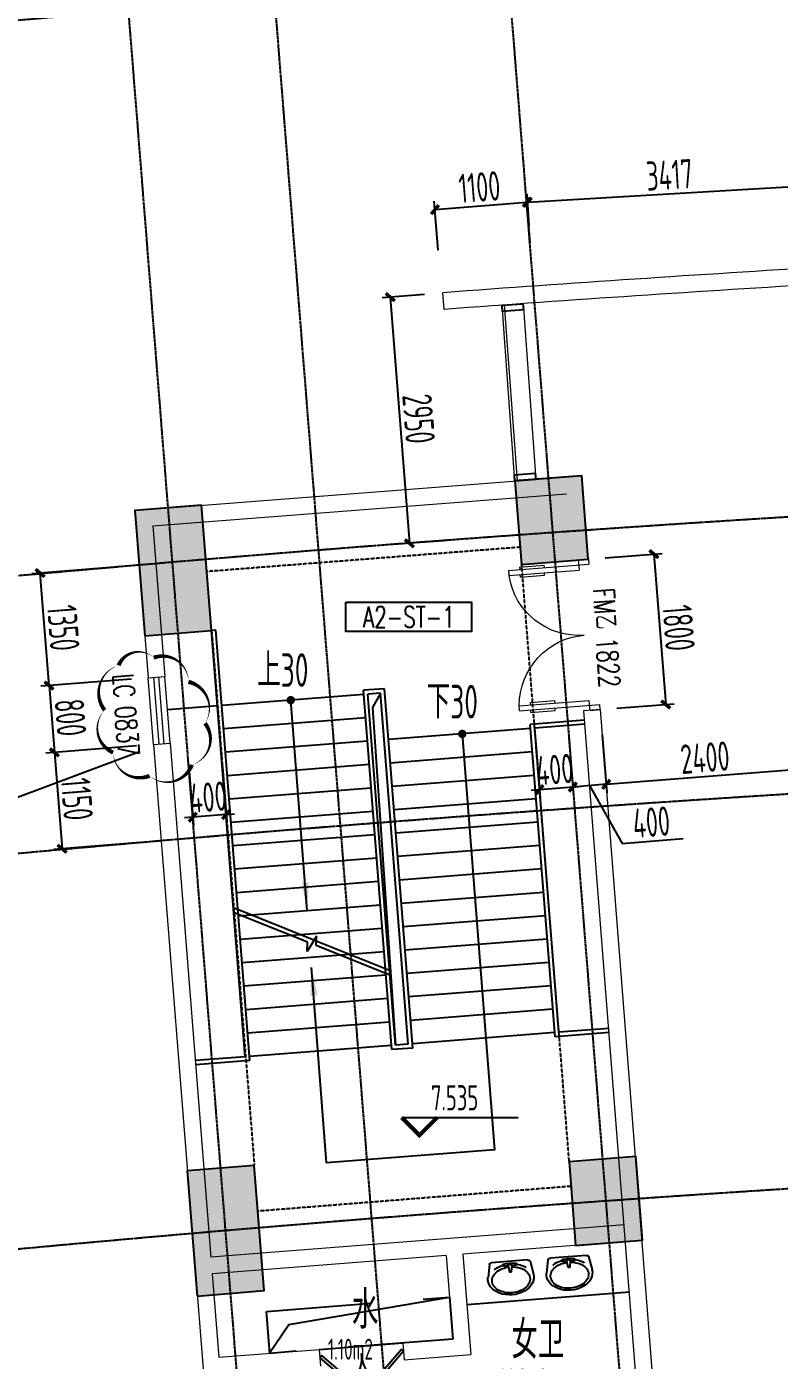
# Model space of a CAD drawing. Header units: millimetres. Extents: x 11515858 to 24947533, y -12764720 to -6305528.
# Drawn here: x 11750132 to 11759115, y -6388141 to -6372229 of the extents above; entities that cross this region are included whole.
import ezdxf
from ezdxf.enums import TextEntityAlignment as Align

# ---------------------------------------------------------------- set-up
doc = ezdxf.new("R2010")
doc.units = ezdxf.units.MM
doc.header["$LTSCALE"] = 10
for name, pattern in [('A2-RG-AXIS$0$CENTER', [2, 1.25, -0.25, 0.25, -0.25]), ('A2-RG-AXIS$0$DOTE', [2.42, 2, -0.2, 0.02, -0.2]), ('A2-RI-F3$0$HIDDEN', [0.375, 0.25, -0.125]), ('A2-RV-F3$0$DASHED2', [0.375, 0.25, -0.125])]:
    doc.linetypes.add(name, pattern=pattern)
for name, color, linetype in [('A2-RB-F3$0$A-DIMS-100', 1, 'Continuous'), ('A2-RD-F3$0$A-1-1-X-toilel$0$A-FIXT', 55, 'Continuous'), ('A2-RG-AXIS$0$A-GRID', 1, 'A2-RG-AXIS$0$CENTER'), ('A2-RI-F3$0$$1$A-SYMB-NUMB-T', 4, 'Continuous'), ('A2-RI-F3$0$$2$A-SYMB', 4, 'Continuous'), ('A2-RI-F3$0$$3$A-DIMS-100', 1, 'Continuous'), ('A2-RI-F3$0$$3$A-SYMB', 4, 'Continuous'), ('A2-RI-F3$0$A-HOLE', 2, 'Continuous'), ('A2-RI-F3$0$A-SYMB-AREA', 4, 'Continuous'), ('A2-RI-F3$0$A-SYMB-DOOR', 4, 'Continuous'), ('A2-RI-F3$0$A-SYMB-NAME', 4, 'Continuous'), ('A2-RI-F3$0$A-SYMB-VOID', 35, 'Continuous'), ('A2-RI-F3$0$an-wndw-mull-v', 3, 'Continuous'), ('A2-RI-F3$0$HRI-F18$0$A-DOOR', 32, 'Continuous'), ('A2-RI-F3$0$HRI-F18$0$A-WALL', 7, 'Continuous'), ('A2-RI-F3$0$WINDOW_TEXT', 7, 'Continuous'), ('A2-RS-F3$0$A-HATH-GRAY', 8, 'Continuous'), ('A2-RS-F3$0$A-WALL-CONC', 6, 'Continuous'), ('A2-RV-F3$0$A-HATH', 9, 'Continuous'), ('A2-RV-F3$0$A-SYMB-AREA', 4, 'Continuous'), ('A2-RV-F3$0$A-SYMB-NAME', 4, 'Continuous'), ('A2-RV-F3$0$A-SYMB-VOID', 35, 'Continuous'), ('A2-RV-F3$0$AUDIT_D_120618114340-210', 80, 'Continuous'), ('A2-RV-F3$0$AUDIT_D_120618114340-341', 1, 'Continuous'), ('A2-RV-F3$0$AUDIT_D_120618114340-408', 50, 'Continuous'), ('A2-RV-F3$0$WRV-1-01-N1$0$AUDIT_D_120618114340-341', 1, 'Continuous')]:
    doc.layers.add(name, color=color, linetype=linetype)
for name, color, linetype, lineweight in [('A2-RI-F3$0$$0$A-WALL', 7, 'Continuous', 5), ('A2-RI-F3$0$A-DOOR', 32, 'Continuous', 5), ('A2-RI-F3$0$A-GLASS', 132, 'Continuous', 20), ('A2-RI-F3$0$A-GLAZ', 140, 'Continuous', 5), ('A2-RI-F3$0$A-WALL', 7, 'Continuous', 5)]:
    doc.layers.add(name, color=color, linetype=linetype, lineweight=lineweight)
doc.styles.add('A2-RB-F3$0$XD2008', font='hzs.shx', dxfattribs={"width": 0.7, "bigfont": 'hztxt.shx'})
doc.styles.add('A2-RI-F3$0$$0$XD2008', font='hzs.shx', dxfattribs={"width": 0.7, "bigfont": 'hztxt.shx'})
doc.styles.add('A2-RI-F3$0$$1$ECADI-TXT', font='simplex.shx', dxfattribs={"bigfont": 'hztxt.shx'})
doc.styles.add('A2-RI-F3$0$$1$XD2008', font='hzs.shx', dxfattribs={"width": 0.7, "bigfont": 'hztxt.shx'})
doc.styles.add('A2-RI-F3$0$ECADI', font='hzs.shx', dxfattribs={"width": 0.7, "bigfont": 'hztxt.shx'})
doc.styles.add('A2-RI-F3$0$ECADI-TXT', font='simplex.shx', dxfattribs={"bigfont": 'hztxt.shx'})
doc.styles.add('A2-RI-F3$0$SIMPLEX', font='simplex.shx', dxfattribs={"width": 0.7})
doc.styles.add('A2-RV-F3$0$ECADI', font='hzs.shx', dxfattribs={"width": 0.7, "bigfont": 'hztxt.shx'})
doc.dimstyles.new('A2-RB-F3$0$XD100$0', dxfattribs={"dimscale": 100, "dimtxt": 3.5, "dimasz": 1, "dimexe": 1, "dimexo": 2, "dimgap": 0.5, "dimtad": 1, "dimdec": 0, "dimdsep": 46, "dimtxsty": 'A2-RB-F3$0$XD2008', "dimblk1": 'A2-RB-F3$0$_ArchTick', "dimblk2": 'A2-RB-F3$0$_ArchTick', "dimsah": 1, "dimcen": 2.5, "dimclrt": 4, "dimaunit": 1, "dimadec": 0, "dimazin": 0, "dimtfac": 1, "dimtdec": 0, "dimtix": 1, "dimtmove": 1, "dimatfit": 3, "dimfxl": 0, "dimtolj": 1, "dimtzin": 0, "dimarcsym": 0})
doc.dimstyles.new('A2-RI-F3$0$$1$XD100$0', dxfattribs={"dimscale": 100, "dimtxt": 3.5, "dimasz": 1, "dimexe": 1, "dimexo": 2, "dimgap": 0.5, "dimtad": 1, "dimdec": 0, "dimdsep": 46, "dimtxsty": 'A2-RI-F3$0$$1$XD2008', "dimblk1": 'A2-RI-F3$0$$0$_ArchTick', "dimblk2": 'A2-RI-F3$0$$0$_ArchTick', "dimsah": 1, "dimcen": 2.5, "dimclrt": 4, "dimaunit": 1, "dimadec": 0, "dimazin": 0, "dimtfac": 1, "dimtdec": 0, "dimtix": 1, "dimtmove": 1, "dimatfit": 3, "dimfxl": 0, "dimtolj": 1, "dimtzin": 0, "dimarcsym": 0})

# ---------------------------------------------------------------- blocks, each defined once
blk = doc.blocks.new('A2-RG-AXIS')
at = {"layer": 'A2-RG-AXIS$0$A-GRID', "linetype": 'A2-RG-AXIS$0$DOTE'}
for p, q in [((11755647.6, -6368696.2), (11757669.8, -6394116.9)), ((11756043.3, -6408979.7), (11752855.5, -6368906.3)), ((11754299.2, -6409123.8), (11751111, -6369045.1))]:
    blk.add_line(p, q, dxfattribs=at)
for radius in [323300, 316700, 313400, 308700]:
    blk.add_arc((11778730.7, -6694178.7), radius, 75.589285, 95.407644, dxfattribs=at)
blk = doc.blocks.new('A2-RV-F3$0$5erhfh')
at = {"layer": 'A2-RV-F3$0$A-SYMB-AREA', "style": 'A2-RV-F3$0$ECADI', "width": 0.7}
blk.add_attdef('340M2', text='', height=2.5, dxfattribs=at).set_placement((0, 1.25), align=Align.MIDDLE_LEFT)
at = {"layer": 'A2-RV-F3$0$A-SYMB-NAME', "style": 'A2-RV-F3$0$ECADI', "width": 0.7}
blk.add_attdef('CHINESENAME', (-12.29, 3.09), '', height=4.5, dxfattribs=at)
blk = doc.blocks.new('A2-RV-F3')
at = {"layer": 'A2-RV-F3$0$A-HATH', "linetype": 'A2-RV-F3$0$DASHED2'}
for p, q in [((11756020, -6378440), (11752282, -6378731)), ((11756607, -6385767), (11756039, -6378639)), ((11752339, -6379429), (11752849, -6385809)), ((11756632, -6386065), (11752893, -6386362))]:
    blk.add_line(p, q, dxfattribs=at)
at = {"layer": 'A2-RV-F3$0$A-SYMB-VOID'}
blk.add_lwpolyline([(11754355, -6380182), (11754259, -6380351), (11754536, -6384380)], dxfattribs=at)
at = {"layer": 'A2-RV-F3$0$AUDIT_D_120618114340-210'}
for p, q in [((11752389, -6379431), (11752339, -6379435)), ((11752740, -6384520), (11752339, -6379435)), ((11752794, -6384566), (11752389, -6379431)), ((11754401, -6380128), (11754152, -6380147)), ((11754490, -6384434), (11754152, -6380147)), ((11754355, -6380182), (11754205, -6380193)), ((11754536, -6384380), (11754205, -6380193)), ((11754686, -6384369), (11754355, -6380182)), ((11754739, -6384415), (11754401, -6380128)), ((11756790, -6380504), (11756141, -6380554)), ((11756439, -6384282), (11756141, -6380554)), ((11756794, -6380553), (11756195, -6380600)), ((11756485, -6384228), (11756195, -6380600)), ((11757083, -6384182), (11756485, -6384228)), ((11757087, -6384232), (11756439, -6384282)), ((11754739, -6384415), (11754490, -6384434)), ((11754686, -6384369), (11754536, -6384380)), ((11752740, -6384520), (11752147, -6384566)), ((11752794, -6384566), (11752151, -6384616))]:
    blk.add_line(p, q, dxfattribs=at)
at = {"layer": 'A2-RV-F3$0$AUDIT_D_120618114340-341', "extrusion": (0, 0, -1)}
for p, q in [((11754582, -6382997, 0), (11754582, -6382997, 0)), ((11754587, -6383066, 0), (11754587, -6383066, 0))]:
    blk.add_line(p, q, dxfattribs=at)
at = {"layer": 'A2-RV-F3$0$AUDIT_D_120618114340-341', "extrusion": (0, 0, -1), "const_width": 50}
for points in [[(-11753259, -6380263, 1), (-11753309, -6380267, 1)], [(-11755306, -6380666, 1), (-11755356, -6380669, 1)]]:
    blk.add_lwpolyline(points, format="xyb", close=True, dxfattribs=at)
at = {"layer": 'A2-RV-F3$0$AUDIT_D_120618114340-341'}
for points in [[(11753479, -6382777), (11753284, -6380265)], [(11755331, -6380667), (11755715, -6385629), (11753712, -6385786), (11753531, -6383455)]]:
    blk.add_lwpolyline(points, dxfattribs=at)
at = {"layer": 'A2-RV-F3$0$AUDIT_D_120618114340-341', "extrusion": (5.98831e-38, -6.998e-37, -1)}
for points in [[(-11753415, -6382444), (-11753499, -6382439), (-11753479, -6382777)], [(-11753519, -6383794), (-11753603, -6383787), (-11753531, -6383455)]]:
    blk.add_solid(points, dxfattribs=at)
at = {"layer": 'A2-RV-F3$0$AUDIT_D_120618114340-408'}
for p, q in [((11754157, -6380197), (11752461, -6380329)), ((11752410, -6380333), (11751816, -6380379)), ((11754179, -6380476), (11752483, -6380608)), ((11756146, -6380604), (11754450, -6380736)), ((11754200, -6380755), (11752504, -6380887)), ((11756168, -6380883), (11754471, -6381015)), ((11754222, -6381034), (11752526, -6381167)), ((11754244, -6381314), (11752548, -6381446)), ((11756190, -6381162), (11754493, -6381294)), ((11756212, -6381441), (11754515, -6381573)), ((11754266, -6381593), (11752570, -6381725)), ((11756234, -6381720), (11754537, -6381852)), ((11754288, -6381872), (11752592, -6382004)), ((11756257, -6381999), (11754559, -6382132)), ((11754310, -6382151), (11752614, -6382283)), ((11754332, -6382430), (11752636, -6382562)), ((11756279, -6382279), (11754581, -6382411)), ((11756301, -6382558), (11754603, -6382690)), ((11754354, -6382709), (11752658, -6382841)), ((11756324, -6382837), (11754625, -6382969)), ((11754376, -6382988), (11752680, -6383121)), ((11756346, -6383116), (11754647, -6383248)), ((11754398, -6383268), (11752702, -6383400)), ((11756368, -6383395), (11754669, -6383527)), ((11754420, -6383547), (11752724, -6383679)), ((11756391, -6383674), (11754691, -6383806)), ((11754442, -6383826), (11752746, -6383958)), ((11756412, -6383953), (11754713, -6384086)), ((11754464, -6384105), (11752768, -6384237)), ((11756434, -6384232), (11754735, -6384365)), ((11754486, -6384384), (11752790, -6384516))]:
    blk.add_line(p, q, dxfattribs=at)
at = {"layer": 'A2-RV-F3$0$WRV-1-01-N1$0$AUDIT_D_120618114340-341'}
for p, q in [((11753561, -6383129), (11752599, -6382744)), ((11753482, -6383151), (11752602, -6382800)), ((11753590, -6383081), (11753478, -6383263)), ((11753478, -6383263), (11753482, -6383151)), ((11753587, -6383193), (11753590, -6383081)), ((11754467, -6383545), (11753587, -6383193)), ((11754462, -6383489), (11753588, -6383140))]:
    blk.add_line(p, q, dxfattribs=at)
ref = blk.add_blockref('A2-RV-F3$0$5erhfh', (11754459, -6381152), dxfattribs=dict(xscale=100, yscale=100, zscale=100))
ref.add_attrib('CHINESENAME', '上30', (11752884, -6380106), dxfattribs={"layer": 'A2-RV-F3$0$A-SYMB-NAME', "height": 400, "style": 'A2-RV-F3$0$ECADI', "width": 0.7})
ref = blk.add_blockref('A2-RV-F3$0$5erhfh', (11756481, -6381529), dxfattribs=dict(xscale=100, yscale=100, zscale=100))
ref.add_attrib('CHINESENAME', '下30', (11754907, -6380483), dxfattribs={"layer": 'A2-RV-F3$0$A-SYMB-NAME', "height": 400, "style": 'A2-RV-F3$0$ECADI', "width": 0.7})
blk = doc.blocks.new('A2-RB-F3$0$_ArchTick')
at = {"color": 0, "linetype": 'ByBlock', "const_width": 0.4}
blk.add_lwpolyline([(-0.5, -0.5), (0.5, 0.5)], dxfattribs=at)
blk = doc.blocks.new('*D911')
at = {"layer": 'A2-RB-F3$0$A-DIMS-100', "color": 0, "lineweight": -2, "transparency": 16777216}
for p, q in [((11759394, -6380488), (11759449, -6381179)), ((11757002, -6380678), (11757057, -6381369)), ((11757049, -6381269), (11759442, -6381079))]:
    blk.add_line(p, q, dxfattribs=at)
at = {"layer": 'Defpoints', "color": 0, "transparency": 16777216}
for p in [(11759379, -6380288), (11756986, -6380479), (11759442, -6381079)]:
    blk.add_point(p, dxfattribs=at)
at = {"layer": 'A2-RB-F3$0$A-DIMS-100', "color": 0, "lineweight": -2, "transparency": 16777216, "xscale": 100, "yscale": 100, "zscale": 100}
for p, rotation in [((11759442, -6381079), 4.548265622655301), ((11757049, -6381269), 184.5482656226554)]:
    blk.add_blockref('A2-RB-F3$0$_ArchTick', p, dxfattribs=dict(at, rotation=rotation))
at = {"layer": 'A2-RB-F3$0$A-DIMS-100', "color": 4, "transparency": 16777216, "insert": (11758227, -6380950), "char_height": 350, "attachment_point": 5, "rotation": 4.5483, "style": 'A2-RB-F3$0$XD2008'}
blk.add_mtext('\\A1;2400', dxfattribs=at)
blk = doc.blocks.new('*D912')
at = {"layer": 'A2-RB-F3$0$A-DIMS-100', "color": 0, "lineweight": -2, "transparency": 16777216}
for p, q in [((11757002, -6380678), (11757057, -6381369)), ((11756603, -6380710), (11756658, -6381401)), ((11757049, -6381269), (11756650, -6381301)), ((11756850, -6381285), (11757241, -6381974)), ((11757241, -6381974), (11757968, -6381916))]:
    blk.add_line(p, q, dxfattribs=at)
at = {"layer": 'Defpoints', "color": 0, "transparency": 16777216}
for p in [(11756587, -6380510), (11756986, -6380479), (11756650, -6381301)]:
    blk.add_point(p, dxfattribs=at)
at = {"layer": 'A2-RB-F3$0$A-DIMS-100', "color": 0, "lineweight": -2, "transparency": 16777216, "xscale": 100, "yscale": 100, "zscale": 100}
for p, rotation in [((11756650, -6381301), 184.5482656226966), ((11757049, -6381269), 4.548265622696617)]:
    blk.add_blockref('A2-RB-F3$0$_ArchTick', p, dxfattribs=dict(at, rotation=rotation))
at = {"layer": 'A2-RB-F3$0$A-DIMS-100', "color": 4, "transparency": 16777216, "insert": (11757587, -6381720), "char_height": 350, "attachment_point": 5, "rotation": 4.5483, "style": 'A2-RB-F3$0$XD2008'}
blk.add_mtext('\\A1;400', dxfattribs=at)
blk = doc.blocks.new('*D619')
at = {"layer": 'A2-RB-F3$0$A-DIMS-100', "color": 0, "lineweight": -2, "transparency": 16777216}
for p, q in [((11756205, -6380741), (11756260, -6381432)), ((11756603, -6380710), (11756658, -6381401)), ((11756650, -6381301), (11756252, -6381333)), ((11756650, -6381301), (11756750, -6381293)), ((11756252, -6381333), (11756152, -6381341))]:
    blk.add_line(p, q, dxfattribs=at)
at = {"layer": 'Defpoints', "color": 0, "transparency": 16777216}
for p in [(11756587, -6380510), (11756189, -6380542), (11756252, -6381333)]:
    blk.add_point(p, dxfattribs=at)
at = {"layer": 'A2-RB-F3$0$A-DIMS-100', "color": 0, "lineweight": -2, "transparency": 16777216, "xscale": 100, "yscale": 100, "zscale": 100}
for p, rotation in [((11756252, -6381333), 4.548265622675466), ((11756650, -6381301), 184.5482656226755)]:
    blk.add_blockref('A2-RB-F3$0$_ArchTick', p, dxfattribs=dict(at, rotation=rotation))
at = {"layer": 'A2-RB-F3$0$A-DIMS-100', "color": 4, "transparency": 16777216, "insert": (11756433, -6381093), "char_height": 350, "attachment_point": 5, "rotation": 4.5483, "style": 'A2-RB-F3$0$XD2008'}
blk.add_mtext('\\A1;400', dxfattribs=at)
blk = doc.blocks.new('*D620')
at = {"layer": 'A2-RB-F3$0$A-DIMS-100', "color": 0, "lineweight": -2, "transparency": 16777216}
for p, q in [((11752067, -6381063), (11752123, -6381762)), ((11752466, -6381031), (11752521, -6381730)), ((11752513, -6381630), (11752115, -6381662)), ((11752513, -6381630), (11752613, -6381622)), ((11752115, -6381662), (11752015, -6381670))]:
    blk.add_line(p, q, dxfattribs=at)
at = {"layer": 'Defpoints', "color": 0, "transparency": 16777216}
for p in [(11752450, -6380832), (11752051, -6380863), (11752115, -6381662)]:
    blk.add_point(p, dxfattribs=at)
at = {"layer": 'A2-RB-F3$0$A-DIMS-100', "color": 0, "lineweight": -2, "transparency": 16777216, "xscale": 100, "yscale": 100, "zscale": 100}
for p, rotation in [((11752115, -6381662), 4.548265622738924), ((11752513, -6381630), 184.5482656227389)]:
    blk.add_blockref('A2-RB-F3$0$_ArchTick', p, dxfattribs=dict(at, rotation=rotation))
at = {"layer": 'A2-RB-F3$0$A-DIMS-100', "color": 4, "transparency": 16777216, "insert": (11752296, -6381422), "char_height": 350, "attachment_point": 5, "rotation": 4.5483, "style": 'A2-RB-F3$0$XD2008'}
blk.add_mtext('\\A1;400', dxfattribs=at)
blk = doc.blocks.new('*D628')
at = {"layer": 'A2-RB-F3$0$A-DIMS-100', "color": 0, "lineweight": -2, "transparency": 16777216}
for p, q in [((11755043, -6374895), (11754997, -6374312)), ((11756140, -6374807), (11756094, -6374225)), ((11755005, -6374412), (11756102, -6374325))]:
    blk.add_line(p, q, dxfattribs=at)
at = {"layer": 'Defpoints', "color": 0, "transparency": 16777216}
for p in [(11756102, -6374325), (11755059, -6375094), (11756156, -6375007)]:
    blk.add_point(p, dxfattribs=at)
at = {"layer": 'A2-RB-F3$0$A-DIMS-100', "color": 0, "lineweight": -2, "transparency": 16777216, "xscale": 100, "yscale": 100, "zscale": 100}
for p, rotation in [((11756102, -6374325), 4.548265622246523), ((11755005, -6374412), 184.5482656222465)]:
    blk.add_blockref('A2-RB-F3$0$_ArchTick', p, dxfattribs=dict(at, rotation=rotation))
at = {"layer": 'A2-RB-F3$0$A-DIMS-100', "color": 4, "transparency": 16777216, "insert": (11755536, -6374144), "char_height": 350, "attachment_point": 5, "rotation": 4.5483, "style": 'A2-RB-F3$0$XD2008'}
blk.add_mtext('\\A1;1100', dxfattribs=at)
blk = doc.blocks.new('*D647')
at = {"layer": 'A2-RB-F3$0$A-DIMS-100', "color": 0, "lineweight": -2, "transparency": 16777216}
for p, q in [((11754879, -6375425), (11754373, -6375464)), ((11754472, -6375456), (11754700, -6378393)), ((11755106, -6378362), (11754600, -6378401))]:
    blk.add_line(p, q, dxfattribs=at)
at = {"layer": 'Defpoints', "color": 0, "transparency": 16777216}
for p in [(11755078, -6375410), (11754700, -6378393), (11755306, -6378346)]:
    blk.add_point(p, dxfattribs=at)
at = {"layer": 'A2-RB-F3$0$A-DIMS-100', "color": 0, "lineweight": -2, "transparency": 16777216, "xscale": 100, "yscale": 100, "zscale": 100}
for p, rotation in [((11754472, -6375456), 94.43305191312088), ((11754700, -6378393), 274.4330519131209)]:
    blk.add_blockref('A2-RB-F3$0$_ArchTick', p, dxfattribs=dict(at, rotation=rotation))
at = {"layer": 'A2-RB-F3$0$A-DIMS-100', "color": 4, "transparency": 16777216, "insert": (11754811, -6376907), "char_height": 350, "attachment_point": 5, "rotation": 274.4331, "style": 'A2-RB-F3$0$XD2008'}
blk.add_mtext('\\A1;2950', dxfattribs=at)
blk = doc.blocks.new('*D849')
at = {"layer": 'A2-RB-F3$0$A-DIMS-100', "color": 0, "lineweight": -2, "transparency": 16777216}
for p, q in [((11756111, -6374324), (11759522, -6374121)), ((11759539, -6374404), (11759516, -6374021)), ((11756128, -6374608), (11756105, -6374224))]:
    blk.add_line(p, q, dxfattribs=at)
at = {"layer": 'Defpoints', "color": 0, "transparency": 16777216}
for p in [(11759522, -6374121), (11759550, -6374604), (11756140, -6374807)]:
    blk.add_point(p, dxfattribs=at)
at = {"layer": 'A2-RB-F3$0$A-DIMS-100', "color": 0, "lineweight": -2, "transparency": 16777216, "xscale": 100, "yscale": 100, "zscale": 100}
for p, rotation in [((11759522, -6374121), 3.416815076024167), ((11756111, -6374324), 183.4168150760242)]:
    blk.add_blockref('A2-RB-F3$0$_ArchTick', p, dxfattribs=dict(at, rotation=rotation))
at = {"layer": 'A2-RB-F3$0$A-DIMS-100', "color": 4, "transparency": 16777216, "insert": (11757803, -6373998), "char_height": 350, "attachment_point": 5, "rotation": 3.4168, "style": 'A2-RB-F3$0$XD2008'}
blk.add_mtext('\\A1;3417', dxfattribs=at)
blk = doc.blocks.new('*D961')
at = {"layer": 'A2-RB-F3$0$A-DIMS-100', "color": 0, "lineweight": -2, "transparency": 16777216}
for p, q in [((11757035, -6378568), (11757718, -6378514)), ((11757618, -6378522), (11757759, -6380317)), ((11757175, -6380362), (11757859, -6380309))]:
    blk.add_line(p, q, dxfattribs=at)
at = {"layer": 'Defpoints', "color": 0, "transparency": 16777216}
for p in [(11756835, -6378584), (11757759, -6380317), (11756976, -6380378)]:
    blk.add_point(p, dxfattribs=at)
at = {"layer": 'A2-RB-F3$0$A-DIMS-100', "color": 0, "lineweight": -2, "transparency": 16777216, "xscale": 100, "yscale": 100, "zscale": 100}
for p, rotation in [((11757618, -6378522), 94.4825245218579), ((11757759, -6380317), 274.4825245218579)]:
    blk.add_blockref('A2-RB-F3$0$_ArchTick', p, dxfattribs=dict(at, rotation=rotation))
at = {"layer": 'A2-RB-F3$0$A-DIMS-100', "color": 4, "transparency": 16777216, "insert": (11757913, -6379402), "char_height": 350, "attachment_point": 5, "rotation": 274.4825, "style": 'A2-RB-F3$0$XD2008'}
blk.add_mtext('\\A1;1800', dxfattribs=at)
blk = doc.blocks.new('A2-RD-F3$0$A-1-1-X-toilel$0$A-1-10-01~10(B1~wd)$0$A$C39426295')
at = {"layer": 'A2-RD-F3$0$A-1-1-X-toilel$0$A-FIXT'}
for p, q in [((29, 383, 4500), (0, 227, 4500)), ((488, 400, 4500), (56, 400, 4500)), ((194, 351, 4500), (194, 371, 4500)), ((250, 351, 4500), (261, 279, 4500)), ((294, 351, 4500), (283, 279, 4500)), ((351, 351, 4500), (351, 371, 4500)), ((516, 383, 4500), (545, 227, 4500))]:
    blk.add_line(p, q, dxfattribs=at)
at = {"layer": 'A2-RD-F3$0$A-1-1-X-toilel$0$A-FIXT', "extrusion": (0, 0, -1)}
for centre, major_axis, start_param, end_param in [((56, 380, 4500), (27.5, 0), 3.277215, 4.712389), ((414, 152, 4500), (397, 0), 3.737677, 3.75941), ((267, 182, 4500), (258, 0), 3.959185, 4.341951), ((267, 168, 4500), (227, 0), 3.959185, 4.341951), ((272, 172, 4500), (273, 0), 4.341951, 4.419347), ((272, 158, 4500), (242, 0), 4.341951, 4.629594), ((272, 125, 4500), (348, 0), 4.483782, 4.712389), ((272, 597, 4500), (348, 0), 1.631074, 1.799403), ((272, 351, 4500), (22, 0), 3.141593, 6.283185), ((272, 125, 4500), (348, 0), -1.570796, -1.342189), ((272, 597, 4500), (348, 0), 1.342189, 1.510519), ((272, 158, 4500), (242, 0), -1.488001, -1.200359), ((272, 172, 4500), (273, 0), -1.277754, -1.200359), ((278, 168, 4500), (227, 0), -1.200359, -0.817592), ((278, 182, 4500), (258, 0), -1.200359, -0.817592), ((131, 152, 4500), (397, 0), -0.617817, -0.596084), ((488, 380, 4500), (27.5, 0), 4.712389, 6.147563), ((272, 200, 4500), (275, 0), -0.135622, 3.277215), ((245, 179, 4500), (200, 0), 3.141593, 3.55759), ((245, 179, 4500), (200, 0), 2.725595, 3.141593), ((258, 175, 4500), (215, 0), 3.55759, 3.959185), ((272, 279, 4500), (11, 0), -0.000069, 3.141524), ((286, 175, 4500), (215, 0), -0.817592, -0.415998), ((300, 179, 4500), (200, 0), -0.415998, 0), ((300, 179, 4500), (200, 0), 0, 0.415998), ((258, 184, 4500), (215, 0), 2.324001, 2.725595), ((267, 190, 4500), (227, 0), 1.941234, 2.324001), ((272, 200, 4500), (242, 0), 1.570796, 1.941234), ((272, 200, 4500), (242, 0), 1.200359, 1.570796), ((278, 190, 4500), (227, 0), 0.817592, 1.200359), ((286, 184, 4500), (215, 0), 0.415998, 0.817592)]:
    blk.add_ellipse(centre, major_axis=major_axis, ratio=0.727273, start_param=start_param, end_param=end_param, dxfattribs=at)
blk = doc.blocks.new('A2-RD-F3')
at = {"layer": 'A2-RD-F3$0$A-1-1-X-toilel$0$A-FIXT'}
blk.add_line((11755386, -6387475), (11757330, -6387323), dxfattribs=at)
at = {"layer": 'A2-RD-F3$0$A-1-1-X-toilel$0$A-FIXT', "rotation": 4.491165027902383}
for p in [(11756354, -6387326, -4500), (11755656, -6387381, -4500)]:
    blk.add_blockref('A2-RD-F3$0$A-1-1-X-toilel$0$A-1-10-01~10(B1~wd)$0$A$C39426295', p, dxfattribs=at)
blk = doc.blocks.new('A2-RI-F3$0$5erhfh')
at = {"layer": 'A2-RI-F3$0$A-SYMB-AREA', "style": 'A2-RI-F3$0$ECADI', "width": 0.7}
blk.add_attdef('340M2', text='', height=2.5, dxfattribs=at).set_placement((0, 1.25), align=Align.MIDDLE_LEFT)
at = {"layer": 'A2-RI-F3$0$A-SYMB-NAME', "style": 'A2-RI-F3$0$ECADI', "width": 0.7}
blk.add_attdef('CHINESENAME', (-12.29, 3.09), '', height=4.5, dxfattribs=at)
blk = doc.blocks.new('A2-RI-F3$0$HRI-F18$0$A$C62F15C80')
at = {"layer": 'A2-RI-F3$0$HRI-F18$0$A-DOOR'}
for points in [[(0, 276), (276, 0), (296, 21), (21, 296)], [(800, 276), (524, 0), (504, 21), (779, 296)]]:
    blk.add_lwpolyline(points, close=True, dxfattribs=at)
for centre, start, end in [((10, 286), 317.1491, 0), ((790, 286), 180, 222.8509)]:
    blk.add_arc(centre, 390, start, end, dxfattribs=at)
blk = doc.blocks.new('A2-RI-F3$0$A$C047A065C')
at = {"layer": 'A2-RI-F3$0$an-wndw-mull-v'}
for points in [[(620, 25794), (371, 25776), (366, 25851), (615, 25869), (620, 25794)], [(767, 23772), (518, 23753), (512, 23828), (762, 23847), (767, 23772)]]:
    blk.add_lwpolyline(points, close=True, dxfattribs=at)
blk = doc.blocks.new('A2-RI-F3$0$$1$ECADI-TAG-CODE')
at = {"layer": 'A2-RI-F3$0$$1$A-SYMB-NUMB-T', "color": 1}
blk.add_lwpolyline([(0, 3.5), (15, 3.5), (15, 0), (0, 0)], close=True, dxfattribs=at)
at = {"layer": 'A2-RI-F3$0$$1$A-SYMB-NUMB-T', "style": 'A2-RI-F3$0$$1$ECADI-TXT', "width": 0.7}
blk.add_attdef('CODE', text='', height=2.5, dxfattribs=at).set_placement((7.5, 1.75), align=Align.MIDDLE_CENTER)
blk = doc.blocks.new('A2-RI-F3$0$$DorLib2D$00000011')
for p, q in [((-0.4667, 0.4709), (-0.4667, -0.0625)), ((-0.4667, 0.4709), (-0.4333, 0.4709)), ((-0.4333, 0.4709), (-0.4333, 0.0042)), ((0.4333, 0.4709), (0.4333, 0.0042)), ((0.4667, 0.4709), (0.4333, 0.4709)), ((0.4667, 0.4709), (0.4667, -0.0625)), ((-0.4833, 0.3962), (-0.4667, 0.3962)), ((-0.4167, 0.3962), (-0.4333, 0.3962)), ((0.4167, 0.3962), (0.4333, 0.3962)), ((0.4833, 0.3962), (0.4667, 0.3962)), ((-0.4833, 0.2346), (-0.4667, 0.2346)), ((-0.4167, 0.2346), (-0.4333, 0.2346)), ((0.4167, 0.2346), (0.4333, 0.2346)), ((0.4833, 0.2346), (0.4667, 0.2346)), ((-0.5, 0.0042), (-0.4333, 0.0042)), ((-0.5, 0.0042), (-0.5, -0.0625)), ((0.5, 0.0042), (0.4333, 0.0042)), ((0.5, 0.0042), (0.5, -0.0625)), ((-0.5, -0.0625), (-0.4667, -0.0625)), ((0.5, -0.0625), (0.4667, -0.0625))]:
    blk.add_line(p, q)
at = {"lineweight": 13}
for p, q in [((-0.4833, 0.3962), (-0.4833, 0.2346)), ((-0.4167, 0.3962), (-0.4167, 0.2346)), ((0.4167, 0.3962), (0.4167, 0.2346)), ((0.4833, 0.3962), (0.4833, 0.2346))]:
    blk.add_line(p, q, dxfattribs=at)
for centre, start, end in [((-0.4667, 0.0042), 0, 85.90396), ((0.4667, 0.0042), 94.09604, 180)]:
    blk.add_arc(centre, 0.4667, start, end, dxfattribs=at)
blk = doc.blocks.new('A2-RI-F3$0$door-doublewing')
at = {"layer": 'A2-RI-F3$0$A-DOOR', "color": 4, "xscale": -0.9999999999999998, "rotation": 180}
blk.add_blockref('A2-RI-F3$0$$DorLib2D$00000011', (0, -0.0291), dxfattribs=at)
at = {"layer": 'A2-RI-F3$0$WINDOW_TEXT', "style": 'A2-RI-F3$0$SIMPLEX', "flags": 9}
blk.add_attdef('A', text='', height=1, dxfattribs=at).set_placement((0, 1.5), align=Align.MIDDLE)
blk = doc.blocks.new('A2-RI-F3$0$ECADI-TAG-DOOR')
blk = doc.blocks.new('A2-RI-F3$0$$2$ECADI-TAG-HGHT（国标）')
at = {"color": 1}
blk.add_line((-2.12, 2.12), (11.77, 2.12), dxfattribs=at)
at = {"color": 1, "const_width": 0.5}
blk.add_lwpolyline([(-2.12, 2.12), (0, 0), (2.12, 2.12)], dxfattribs=at)
at = {"style": 'A2-RI-F3$0$$0$XD2008', "width": 0.7}
blk.add_attdef('FL', text='', height=3, dxfattribs=at).set_placement((-2.69, 2.97), align=Align.RIGHT)
for tag, p in [('F.F.L.', (2.28, 2.97)), ('T.O.S.', (2.28, -1.1))]:
    blk.add_attdef(tag, p, '', height=3, dxfattribs=at)
blk = doc.blocks.new('A2-RI-F3$0$$0$_ArchTick')
at = {"color": 0, "linetype": 'ByBlock', "const_width": 0.4}
blk.add_lwpolyline([(-0.5, -0.5), (0.5, 0.5)], dxfattribs=at)
blk = doc.blocks.new('*D1359')
at = {"layer": 'A2-RI-F3$0$$3$A-DIMS-100', "color": 0, "lineweight": -2, "transparency": 16777216}
for p, q in [((11751382, -6380013), (11750300, -6380099)), ((11750399, -6380091), (11750463, -6380889)), ((11751445, -6380810), (11750363, -6380897))]:
    blk.add_line(p, q, dxfattribs=at)
at = {"layer": 'Defpoints', "color": 0, "transparency": 16777216}
for p in [(11751581, -6379997), (11751645, -6380795), (11750463, -6380889)]:
    blk.add_point(p, dxfattribs=at)
at = {"layer": 'A2-RI-F3$0$$3$A-DIMS-100', "color": 0, "lineweight": -2, "transparency": 16777216, "xscale": 100, "yscale": 100, "zscale": 100}
for p, rotation in [((11750399, -6380091), 94.54826562278197), ((11750463, -6380889), 274.548265622782)]:
    blk.add_blockref('A2-RI-F3$0$$0$_ArchTick', p, dxfattribs=dict(at, rotation=rotation))
at = {"layer": 'A2-RI-F3$0$$3$A-DIMS-100', "color": 4, "transparency": 16777216, "insert": (11750655, -6380472), "char_height": 350, "attachment_point": 5, "rotation": 274.5483, "style": 'A2-RI-F3$0$$1$XD2008'}
blk.add_mtext('\\A1;800', dxfattribs=at)
blk = doc.blocks.new('*D1360')
at = {"layer": 'A2-RI-F3$0$$3$A-DIMS-100', "color": 0, "lineweight": -2, "transparency": 16777216}
for p, q in [((11751275, -6378670), (11750193, -6378756)), ((11750399, -6380091), (11750293, -6378748)), ((11751382, -6380013), (11750300, -6380099))]:
    blk.add_line(p, q, dxfattribs=at)
at = {"layer": 'Defpoints', "color": 0, "transparency": 16777216}
for p in [(11750293, -6378748), (11751474, -6378654), (11751581, -6379997)]:
    blk.add_point(p, dxfattribs=at)
at = {"layer": 'A2-RI-F3$0$$3$A-DIMS-100', "color": 0, "lineweight": -2, "transparency": 16777216, "xscale": 100, "yscale": 100, "zscale": 100}
for p, rotation in [((11750293, -6378748), 94.54826562266629), ((11750399, -6380091), 274.5482656226663)]:
    blk.add_blockref('A2-RI-F3$0$$0$_ArchTick', p, dxfattribs=dict(at, rotation=rotation))
at = {"layer": 'A2-RI-F3$0$$3$A-DIMS-100', "color": 4, "transparency": 16777216, "insert": (11750570, -6379402), "char_height": 350, "attachment_point": 5, "rotation": 274.5483, "style": 'A2-RI-F3$0$$1$XD2008'}
blk.add_mtext('\\A1;1350', dxfattribs=at)
blk = doc.blocks.new('*D1361')
at = {"layer": 'A2-RI-F3$0$$3$A-DIMS-100', "color": 0, "lineweight": -2, "transparency": 16777216}
for p, q in [((11751445, -6380811), (11750363, -6380897)), ((11750463, -6380889), (11750555, -6382038)), ((11751537, -6381959), (11750455, -6382046))]:
    blk.add_line(p, q, dxfattribs=at)
at = {"layer": 'Defpoints', "color": 0, "transparency": 16777216}
for p in [(11751644, -6380795), (11751736, -6381943), (11750555, -6382038)]:
    blk.add_point(p, dxfattribs=at)
at = {"layer": 'A2-RI-F3$0$$3$A-DIMS-100', "color": 0, "lineweight": -2, "transparency": 16777216, "xscale": 100, "yscale": 100, "zscale": 100}
for p, rotation in [((11750463, -6380889), 94.56337862348775), ((11750555, -6382038), 274.5633786234877)]:
    blk.add_blockref('A2-RI-F3$0$$0$_ArchTick', p, dxfattribs=dict(at, rotation=rotation))
at = {"layer": 'A2-RI-F3$0$$3$A-DIMS-100', "color": 4, "transparency": 16777216, "insert": (11750733, -6381445), "char_height": 350, "attachment_point": 5, "rotation": 274.5634, "style": 'A2-RI-F3$0$$1$XD2008'}
blk.add_mtext('\\A1;1150', dxfattribs=at)
blk = doc.blocks.new('A2-RS-F3')
at = {"layer": 'A2-RS-F3$0$A-HATH-GRAY', "ltscale": 3}
h = blk.add_hatch(color=256, dxfattribs=at)
h.paths.add_polyline_path([(11780371, -6378133), (11781371, -6378140), (11781380, -6376840), (11780380, -6376833)])
h.paths.add_polyline_path([(11771295, -6378216), (11772295, -6378194), (11772267, -6376895), (11771267, -6376916)])
h.paths.add_polyline_path([(11789445, -6378310), (11790445, -6378346), (11790491, -6377046), (11789491, -6377011)])
h.paths.add_polyline_path([(11794061, -6377996), (11794660, -6378034), (11794711, -6377236), (11794112, -6377197)])
h.paths.add_polyline_path([(11762226, -6378560), (11763225, -6378509), (11763159, -6377211), (11762160, -6377261)])
h.paths.add_polyline_path([(11756038, -6378647), (11756835, -6378584), (11756756, -6377587), (11755959, -6377650)])
h.paths.add_polyline_path([(11801644, -6378462), (11802243, -6378500), (11802294, -6377702), (11801696, -6377663)])
h.paths.add_polyline_path([(11751541, -6379499), (11752339, -6379435), (11752220, -6377940), (11751422, -6378003)])
h.paths.add_polyline_path([(11807664, -6379406), (11808460, -6379480), (11808572, -6378285), (11807775, -6378211)])
h.paths.add_polyline_path([(11816585, -6380403), (11817577, -6380525), (11817736, -6379235), (11816743, -6379113)])
h.paths.add_polyline_path([(11825579, -6381619), (11826568, -6381768), (11826763, -6380483), (11825774, -6380333)])
h.paths.add_polyline_path([(11793833, -6381539), (11794432, -6381577), (11794483, -6380779), (11793885, -6380740)])
h.paths.add_polyline_path([(11801417, -6382005), (11802015, -6382043), (11802067, -6381245), (11801468, -6381206)])
h.paths.add_polyline_path([(11834536, -6383085), (11835520, -6383263), (11835752, -6381984), (11834768, -6381806)])
h.paths.add_polyline_path([(11843442, -6384837), (11844420, -6385043), (11844688, -6383771), (11843710, -6383565)])
h.paths.add_polyline_path([(11849707, -6386048), (11850486, -6386227), (11850721, -6385255), (11849941, -6385076)])
h.paths.add_polyline_path([(11756683, -6386772), (11757481, -6386706), (11757402, -6385711), (11756605, -6385775)])
h.paths.add_polyline_path([(11752168, -6387374), (11752965, -6387310), (11752846, -6385815), (11752049, -6385879)])
h.paths.add_polyline_path([(11854132, -6387107), (11854912, -6387286), (11855146, -6386314), (11854366, -6386134)])
h.paths.add_polyline_path([(11793236, -6390821), (11793835, -6390859), (11793887, -6390061), (11793288, -6390022)])
h.paths.add_polyline_path([(11800820, -6391286), (11801419, -6391324), (11801470, -6390526), (11800871, -6390487)])
h.paths.add_polyline_path([(11847832, -6393825), (11848612, -6394005), (11848846, -6393033), (11848067, -6392853)])
h.paths.add_polyline_path([(11780263, -6394032), (11781263, -6394039), (11781272, -6392739), (11780272, -6392732)])
h.paths.add_polyline_path([(11771644, -6394112), (11772644, -6394090), (11772615, -6392791), (11771616, -6392812)])
h.paths.add_polyline_path([(11788881, -6394200), (11789880, -6394236), (11789926, -6392936), (11788927, -6392901)])
h.paths.add_polyline_path([(11793009, -6394364), (11793607, -6394402), (11793659, -6393604), (11793060, -6393565)])
h.paths.add_polyline_path([(11763031, -6394440), (11764030, -6394389), (11763964, -6393090), (11762965, -6393141)])
h.paths.add_polyline_path([(11757323, -6394797), (11758120, -6394731), (11758041, -6393736), (11757243, -6393800)])
h.paths.add_polyline_path([(11800592, -6394829), (11801191, -6394867), (11801242, -6394069), (11800643, -6394030)])
h.paths.add_polyline_path([(11852257, -6394884), (11853037, -6395064), (11853271, -6394091), (11852492, -6393912)])
h.paths.add_polyline_path([(11752786, -6395149), (11753584, -6395086), (11753465, -6393591), (11752667, -6393654)])
h.paths.add_polyline_path([(11806189, -6395237), (11806985, -6395311), (11807096, -6394116), (11806300, -6394042)])
h.paths.add_polyline_path([(11814656, -6396186), (11815648, -6396307), (11815806, -6395017), (11814813, -6394896)])
h.paths.add_polyline_path([(11823198, -6397340), (11824186, -6397490), (11824381, -6396205), (11823392, -6396055)])
h.paths.add_polyline_path([(11831682, -6398729), (11832663, -6398921), (11832913, -6397645), (11831931, -6397453)])
h.paths.add_polyline_path([(11840164, -6400383), (11841142, -6400589), (11841411, -6399317), (11840432, -6399110)])
edge = h.paths.add_edge_path()
edge.add_arc((11780719, -6400485), 450, 0, 360)
edge = h.paths.add_edge_path()
edge.add_arc((11772286, -6400549), 450, 0, 360)
edge = h.paths.add_edge_path()
edge.add_arc((11789152, -6400664), 450, 0, 360)
edge = h.paths.add_edge_path()
edge.add_arc((11763857, -6400856), 450, 0, 360)
h.paths.add_polyline_path([(11845946, -6401652), (11846725, -6401831), (11846960, -6400859), (11846180, -6400679)])
edge = h.paths.add_edge_path()
edge.add_arc((11797576, -6401084), 450, 0, 360)
edge = h.paths.add_edge_path()
edge.add_arc((11755441, -6401404), 451, 0, 360)
edge = h.paths.add_edge_path()
edge.add_arc((11805984, -6401746), 450, 0, 360)
h.paths.add_polyline_path([(11850371, -6402710), (11851151, -6402890), (11851385, -6401917), (11850605, -6401738)])
edge = h.paths.add_edge_path()
edge.add_arc((11814369, -6402649), 450, 0, 360)
edge = h.paths.add_edge_path()
edge.add_arc((11822726, -6403793), 450, 0, 360)
edge = h.paths.add_edge_path()
edge.add_arc((11831046, -6405176), 450, 0, 360)
edge = h.paths.add_edge_path()
edge.add_arc((11839323, -6406797), 451, 0, 360)
edge = h.paths.add_edge_path()
edge.add_arc((11847549, -6408655), 451, 0, 360)
at = {"layer": 'A2-RS-F3$0$A-WALL-CONC'}
for points in [[(11756038, -6378647), (11756835, -6378584), (11756756, -6377587), (11755959, -6377650)], [(11751541, -6379499), (11752339, -6379435), (11752220, -6377940), (11751422, -6378003)], [(11756683, -6386772), (11757481, -6386706), (11757402, -6385711), (11756605, -6385775)], [(11752168, -6387374), (11752965, -6387310), (11752846, -6385815), (11752049, -6385879)]]:
    blk.add_3dface(points, dxfattribs=at)
blk = doc.blocks.new('A2-RB-F3')
at = {"layer": 'A2-RB-F3$0$A-DIMS-100'}
for p1, p2, distance, picture, middle in [((11756140, -6374807.4), (11759550.5, -6374603.8), 484, '*D849', (11757803, -6373997.8)), ((11755059.4, -6375094), (11756155.9, -6375006.8), 684.1, '*D628', (11755535.5, -6374144.1)), ((11756835.4, -6378583.6), (11756976.1, -6380378.1), 785.3, '*D961', (11757913, -6379401.9)), ((11756986.2, -6380478.5), (11759378.6, -6380288.2), -793.3, '*D911', (11758227.5, -6380949.9)), ((11756587.4, -6380510.2), (11756188.7, -6380542), 793.3, '*D619', (11756433.1, -6381092.6)), ((11752449.9, -6380831.8), (11752051.1, -6380863.5), 800.9, '*D620', (11752296.2, -6381421.7))]:
    dim = blk.add_aligned_dim(p1=p1, p2=p2, distance=distance, dimstyle='A2-RB-F3$0$XD100$0', dxfattribs=at)
    dim.commit()
    dim.dimension.update_dxf_attribs({"geometry": picture, "text_midpoint": middle})
dim = blk.add_aligned_dim(p1=(11755078.2, -6375409.5), p2=(11755305.9, -6378346.2), distance=-607.5, text='2950', dimstyle='A2-RB-F3$0$XD100$0', dxfattribs=at)
dim.commit()
dim.dimension.update_dxf_attribs({"geometry": '*D647', "text_midpoint": (11754810.7, -6376907.4)})
dim = blk.add_linear_dim(base=(11756650.3, -6381301.1), p1=(11756986.2, -6380478.5), p2=(11756587.4, -6380510.2), angle=184.54827, dimstyle='A2-RB-F3$0$XD100$0', dxfattribs=at)
dim.commit()
dim.dimension.update_dxf_attribs({"geometry": '*D912', "text_midpoint": (11757290.5, -6381969.6), "dimtype": 129})
blk = doc.blocks.new('A2-RI-F3')
at = {"layer": 'A2-RI-F3$0$$0$A-WALL'}
for p, q in [((11755338.3, -6386876.4), (11755433.4, -6388071.6)), ((11755138.9, -6386891.9), (11755218.1, -6387887.8)), ((11754620.2, -6387934.4), (11755218.1, -6387887.8)), ((11752427, -6388105.5), (11753623.2, -6388012.2)), ((11754635.7, -6388133.8), (11755433.4, -6388071.6))]:
    blk.add_line(p, q, dxfattribs=at)
at = {"layer": 'A2-RI-F3$0$A-GLASS'}
for p, q in [((11751644.4, -6380794.6), (11751581, -6379997.1)), ((11751714.2, -6380789.1), (11751650.7, -6379991.6)), ((11751774, -6380784.3), (11751710.6, -6379986.8)), ((11751843.8, -6380778.7), (11751780.3, -6379981.3))]:
    blk.add_line(p, q, dxfattribs=at)
at = {"layer": 'A2-RI-F3$0$A-GLAZ'}
for p, q in [((11755958.6, -6377650.1), (11755806.3, -6375551.7)), ((11755988.5, -6377647.8), (11755836.2, -6375549.5)), ((11756056.1, -6375533.7), (11756207.7, -6377630.8))]:
    blk.add_line(p, q, dxfattribs=at)
at = {"layer": 'A2-RI-F3$0$A-HOLE', "linetype": 'A2-RI-F3$0$HIDDEN', "ltscale": 500}
blk.add_line((11753623.2, -6388012.2), (11754620.2, -6387934.4), dxfattribs=at)
blk.add_lwpolyline([(11752996.2, -6387559.6), (11755178.2, -6387386), (11755217.4, -6387887.9), (11753034.9, -6388058.1), (11752995.3, -6387559.7)], dxfattribs=at)
at = {"layer": 'A2-RI-F3$0$A-SYMB-VOID', "ltscale": 500}
blk.add_lwpolyline([(11753024.8, -6388058.9), (11753262.2, -6387715.5), (11755178.5, -6387389.4)], dxfattribs=at)
at = {"layer": 'A2-RI-F3$0$A-WALL'}
for p, q in [((11755114.1, -6375602.9), (11755099.4, -6375403.4)), ((11751422.5, -6378001.8), (11756759, -6377588.1)), ((11751637.8, -6378185.7), (11756575.2, -6377802.9)), ((11751422.5, -6378001.8), (11751581.3, -6379997.1)), ((11751637.8, -6378185.7), (11751780.6, -6379981.2)), ((11751581, -6379997.1), (11751780.3, -6379981.3)), ((11756976.1, -6380378.1), (11756777.7, -6380393.6)), ((11756777.7, -6380393.6), (11757397.1, -6388320.5)), ((11756977, -6380378), (11757596.5, -6388305)), ((11751644.4, -6380794.6), (11751843.8, -6380778.7)), ((11751644.7, -6380794.6), (11752572.5, -6392458)), ((11751844.1, -6380778.7), (11752331.8, -6386909.8)), ((11757266.6, -6386525.7), (11752331.8, -6386909.8)), ((11757282.4, -6386725.1), (11755338.3, -6386876.4)), ((11755138.9, -6386891.9), (11752347.7, -6387109.2)), ((11752347.7, -6387109.2), (11752426.9, -6388105.6)), ((11754620.2, -6387934.4), (11754635.7, -6388133.8)), ((11753623.2, -6388012.2), (11753638.7, -6388211.6))]:
    blk.add_line(p, q, dxfattribs=at)
for radius in [319650, 319450]:
    blk.add_arc((11778730.7, -6694178.7), radius, 93.416754, 94.239677, dxfattribs=at)
at = {"layer": 'Defpoints', "color": 3}
blk.add_line((11736237.4, -6386598.8), (11751478.4, -6380876.5), dxfattribs=at)
blk.add_lwpolyline([(11751229.5, -6379848.9, 0, 50, 0.5205671), (11751062.6, -6380384.5, 0, 50, 0.5205671), (11751062.6, -6380384.5, 0, 50, 0.5205671), (11751163.7, -6380889.7, 0, 50, 0.5205671), (11751163.7, -6380889.7, 0, 50, 0.5205671), (11751598.5, -6381167.6, 0, 50, 0.5205671), (11751598.5, -6381167.6, 0, 50, 0.5205671), (11752104.1, -6381036.3, 0, 50, 0.5205671), (11752104.1, -6381036.3, 0, 50, 0.5205671), (11752260.8, -6380541.1, 0, 50, 0.5205671), (11752260.8, -6380541.1, 0, 50, 0.5205671), (11752063.6, -6380046, 0, 50, 0.5205671), (11752063.6, -6380046, 0, 50, 0.5205671), (11751649.1, -6379758, 0, 50, 0.5205671), (11751649.1, -6379758, 0, 50, 0.5205671), (11751229.5, -6379848.9, 0, 0, 0)], format="xyseb", dxfattribs=at)
at = {"linetype": 'A2-RI-F3$0$HIDDEN', "ltscale": 3}
blk.add_blockref('A2-RG-AXIS', (0, 0), dxfattribs=at)
blk.add_blockref('A2-RI-F3$0$A$C047A065C', (11755440.6, -6401403.6))
ref = blk.add_blockref('A2-RI-F3$0$5erhfh', (11754841.6, -6388072.2), dxfattribs=dict(xscale=100, yscale=100, zscale=100))
ref.add_attrib('340M2', '1.10m2', (11753727.1, -6388133.6), dxfattribs={"layer": 'A2-RI-F3$0$A-SYMB-AREA', "height": 250, "style": 'A2-RI-F3$0$ECADI', "width": 0.7})
ref.add_attrib('CHINESENAME', '水', (11754014.2, -6387763.4), dxfattribs={"layer": 'A2-RI-F3$0$A-SYMB-NAME', "height": 450, "style": 'A2-RI-F3$0$ECADI', "width": 0.7})
ref = blk.add_blockref('A2-RI-F3$0$5erhfh', (11756792.6, -6388624.5), dxfattribs=dict(xscale=100, yscale=100, zscale=100))
ref.add_attrib('340M2', '16.2m2', (11755772.5, -6388489.7), dxfattribs={"layer": 'A2-RI-F3$0$A-SYMB-AREA', "height": 250, "style": 'A2-RI-F3$0$ECADI', "width": 0.7})
ref.add_attrib('CHINESENAME', '女卫', (11755918.6, -6388123.5), dxfattribs={"layer": 'A2-RI-F3$0$A-SYMB-NAME', "height": 450, "style": 'A2-RI-F3$0$ECADI', "width": 0.7})
at = {"layer": 'A2-RI-F3$0$$2$A-SYMB'}
ref = blk.add_blockref('A2-RI-F3$0$$2$ECADI-TAG-HGHT（国标）', (11754819.9, -6385455.8), dxfattribs=dict(at, xscale=100, yscale=100, zscale=100))
ref.add_attrib('F.F.L.', '7.535', (11754957.5, -6385159.1), dxfattribs={"layer": '0', "height": 300, "style": 'A2-RI-F3$0$$0$XD2008', "width": 0.7})
at = {"layer": 'A2-RI-F3$0$$3$A-SYMB', "xscale": 100.0000000093132, "yscale": 100.0000000093132, "zscale": 100.0000000093132}
blk.add_blockref('A2-RI-F3$0$$1$ECADI-TAG-CODE', (11753942.7, -6379446.1), dxfattribs=at).add_auto_attribs({'CODE': 'A2-ST-1'})
at = {"layer": 'A2-RI-F3$0$A-DOOR', "xscale": 1799.999999998303, "yscale": 1799.999999998303, "zscale": 1799.999999998303, "rotation": 274.4825245218112}
blk.add_blockref('A2-RI-F3$0$door-doublewing', (11756845.9, -6379485.5), dxfattribs=at)
at = {"layer": 'A2-RI-F3$0$A-SYMB-DOOR'}
ref = blk.add_blockref('A2-RI-F3$0$ECADI-TAG-DOOR', (11756212.5, -6379703.5), dxfattribs=dict(at, xscale=99.99999999929805, yscale=99.99999999929805, zscale=99.99999999929805, rotation=273.8232281912934))
ref.add_attrib('门窗主编号1', 'FM乙', dxfattribs={"height": 250, "rotation": 273.82323, "style": 'A2-RI-F3$0$ECADI-TXT', "width": 0.7}).set_placement((11756923.9, -6379425.5), align=Align.RIGHT)
ref.add_attrib('门窗主编号2', '1822', (11756926.3, -6379524.5, 333.3), dxfattribs={"height": 250, "rotation": 273.82323, "style": 'A2-RI-F3$0$ECADI-TXT', "width": 0.7})
ref = blk.add_blockref('A2-RI-F3$0$ECADI-TAG-DOOR', (11750470.1, -6380529), dxfattribs=dict(at, xscale=99.99999999935466, yscale=99.99999999935466, zscale=99.99999999935466, rotation=274.3772639322852))
ref.add_attrib('门窗主编号1', 'LC', dxfattribs={"height": 250, "rotation": 274.37726, "style": 'A2-RI-F3$0$ECADI-TXT', "width": 0.7}).set_placement((11751178.9, -6380244.1), align=Align.RIGHT)
ref.add_attrib('门窗主编号2', '0837', (11751182.2, -6380343.1, 333.3), dxfattribs={"height": 250, "rotation": 274.37726, "style": 'A2-RI-F3$0$ECADI-TXT', "width": 0.7})
at = {"layer": 'A2-RI-F3$0$HRI-F18$0$A-WALL', "xscale": -1.249999998733191, "yscale": 1.250000000049379, "zscale": 1.250000000132174, "rotation": 4.460894593253196}
blk.add_blockref('A2-RI-F3$0$HRI-F18$0$A$C62F15C80', (11754654.7, -6388377.5), dxfattribs=at)
at = {"layer": 'A2-RI-F3$0$$3$A-DIMS-100'}
for p1, p2, distance, text, picture, middle in [((11751581.3, -6379997.1), (11751474.4, -6378653.8), 1185.5, '1350', '*D1360', (11750570.3, -6379401.6)), ((11751644.4, -6380794.6), (11751736.1, -6381943.5), -1185.1, '1150', '*D1361', (11750733.2, -6381445.4))]:
    dim = blk.add_aligned_dim(p1=p1, p2=p2, distance=distance, text=text, dimstyle='A2-RI-F3$0$$1$XD100$0', dxfattribs=at)
    dim.commit()
    dim.dimension.update_dxf_attribs({"geometry": picture, "text_midpoint": middle})
dim = blk.add_aligned_dim(p1=(11751581.3, -6379997.1), p2=(11751644.7, -6380794.6), distance=-1185.5, dimstyle='A2-RI-F3$0$$1$XD100$0', dxfattribs=at)
dim.commit()
dim.dimension.update_dxf_attribs({"geometry": '*D1359', "text_midpoint": (11750655.5, -6380472)})

msp = doc.modelspace()

# ---------------------------------------------------------------- block references
for name in ['A2-RB-F3', 'A2-RI-F3', 'A2-RG-AXIS', 'A2-RS-F3', 'A2-RV-F3', 'A2-RD-F3']:
    msp.add_blockref(name, (0, 0))

doc.saveas('drawing.dxf')
